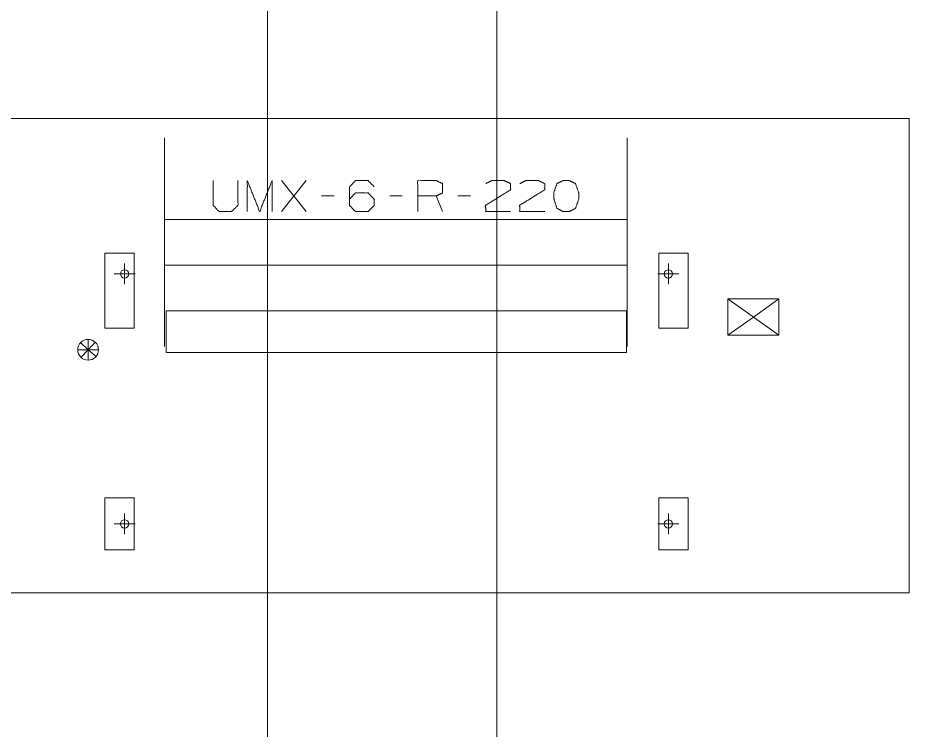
# Model space of a CAD drawing. Header units: millimetres. Extents: x 3056 to 110866, y 16649 to 58349.
# Drawn here: x 78308 to 82583, y 23888 to 27304 of the extents above; entities that cross this region are included whole.
import ezdxf

# ---------------------------------------------------------------- set-up
doc = ezdxf.new("R2010")
doc.units = ezdxf.units.MM
doc.layers.add('1', color=7, linetype='Continuous', true_color=0xffffff)

msp = doc.modelspace()

# ---------------------------------------------------------------- linework, layer by layer
at = {"layer": '1', "color": 143, "linetype": 'Continuous', "lineweight": 13}
for p, q in [((79506.5, 54003.3), (79506.5, 17870.4)), ((80606.5, 17870.4), (80606.5, 53903.3))]:
    msp.add_line(p, q, dxfattribs=at)
at = {"layer": '1', "color": 80, "linetype": 'Continuous', "lineweight": 13}
for p, q in [((76956.5, 26821.3), (82583.5, 26821.3)), ((76956.5, 26821.3), (82583.5, 26821.3)), ((82583.5, 26821.3), (82583.5, 24547.3)), ((82583.5, 26821.3), (82583.5, 24547.3)), ((79572.6, 26375), (79691.3, 26523.4)), ((79691.3, 26375), (79572.6, 26523.4)), ((79825.1, 26450), (79765.7, 26450)), ((80151.9, 26450), (80092.6, 26450)), ((80345.1, 26375), (80315.4, 26450)), ((80478.8, 26450), (80419.4, 26450)), ((81231.5, 26337.5), (79011.5, 26337.5)), ((78726, 26176.3), (78726, 25816.3)), ((78866, 26176.3), (78726, 26176.3)), ((78866, 25816.3), (78866, 26176.3)), ((81523, 26176.3), (81383, 26176.3)), ((81383, 26176.3), (81383, 25816.3)), ((81523, 25816.3), (81523, 26176.3)), ((78820.5, 26126.3), (78820.5, 26026.3)), ((81428.5, 26126.3), (81428.5, 26026.3)), ((79011.5, 26118.4), (81231.5, 26118.4)), ((78770.5, 26076.3), (78870.5, 26076.3)), ((81378.5, 26076.3), (81478.5, 26076.3)), ((81714.5, 25782.3), (81714.5, 25956.3)), ((81958.5, 25782.3), (81714.5, 25956.3)), ((81714.5, 25956.3), (81958.5, 25956.3)), ((81958.5, 25956.3), (81836.5, 25869.3)), ((81958.5, 25956.3), (81958.5, 25782.3)), ((79020.5, 25899.3), (81228.5, 25899.3)), ((79020.5, 25699.3), (79020.5, 25899.3)), ((81228.5, 25899.3), (81228.5, 25699.3)), ((81714.5, 25782.3), (81836.5, 25869.3)), ((78726, 25816.3), (78866, 25816.3)), ((81383, 25816.3), (81523, 25816.3)), ((81958.5, 25782.3), (81714.5, 25782.3)), ((78645.5, 25712.3), (78609.1, 25746.6)), ((78645.5, 25712.3), (78645.5, 25762.3)), ((78645.5, 25712.3), (78679.8, 25748.7)), ((78645.5, 25712.3), (78595.5, 25712.3)), ((78645.5, 25712.3), (78611.1, 25675.9)), ((78645.5, 25712.3), (78684.3, 25680.8)), ((78645.5, 25712.3), (78645.5, 25662.3)), ((78645.5, 25712.3), (78695.5, 25712.3)), ((81228.5, 25699.3), (79020.5, 25699.3)), ((78726, 25002.3), (78726, 24752.3)), ((78866, 25002.3), (78726, 25002.3)), ((78866, 24752.3), (78866, 25002.3)), ((81383, 25002.3), (81383, 24752.3)), ((81523, 25002.3), (81383, 25002.3)), ((81523, 24752.3), (81523, 25002.3)), ((78820.5, 24927.3), (78820.5, 24827.3)), ((81428.5, 24927.3), (81428.5, 24827.3)), ((78770.5, 24877.3), (78870.5, 24877.3)), ((81378.5, 24877.3), (81478.5, 24877.3)), ((78726, 24752.3), (78866, 24752.3)), ((81383, 24752.3), (81523, 24752.3)), ((82583.5, 24547.3), (76956.5, 24547.3)), ((82583.5, 24547.3), (76956.5, 24547.3))]:
    msp.add_line(p, q, dxfattribs=at)
for centre, radius in [((78820.5, 26076.3), 20), ((81428.5, 26076.3), 20), ((78645.5, 25712.3), 50), ((78820.5, 24877.3), 20), ((81428.5, 24877.3), 20)]:
    msp.add_circle(centre, radius, dxfattribs=at)
for points, knots in [([(79011.5, 26727.9), (79011.5, 26727.8), (79011.5, 26727.7), (79011.5, 26727.3), (79011.5, 26727), (79011.5, 26726.3), (79011.5, 26725.3), (79011.5, 26724.2), (79011.5, 26722.9), (79011.5, 26721.3), (79011.5, 26719.5), (79011.5, 26717.6), (79011.5, 26715.4), (79011.5, 26713), (79011.5, 26710.5), (79011.5, 26709.1), (79011.5, 26706.2), (79011.5, 26703.1), (79011.5, 26701.5), (79011.5, 26698.2), (79011.5, 26694.6), (79011.5, 26690.9), (79011.5, 26686.9), (79011.5, 26682.8), (79011.5, 26678.4), (79011.5, 26673.9), (79011.5, 26669.2), (79011.5, 26664.3), (79011.5, 26659.2), (79011.5, 26654), (79011.5, 26648.6), (79011.5, 26643), (79011.5, 26637.2), (79011.5, 26631.3), (79011.5, 26628.2), (79011.5, 26622), (79011.5, 26615.6), (79011.5, 26609.1), (79011.5, 26602.4), (79011.5, 26595.6), (79011.5, 26588.6), (79011.5, 26585.1), (79011.5, 26577.9), (79011.5, 26570.5), (79011.5, 26563), (79011.5, 26559.2), (79011.5, 26551.5), (79011.5, 26543.6), (79011.5, 26535.7), (79011.5, 26527.6), (79011.5, 26519.3), (79011.5, 26511), (79011.5, 26502.5), (79011.5, 26493.9), (79011.5, 26485.3), (79011.5, 26476.5), (79011.5, 26467.6), (79011.5, 26458.6), (79011.5, 26449.5), (79011.5, 26440.3), (79011.5, 26431), (79011.5, 26421.6), (79011.5, 26412.2), (79011.5, 26402.7), (79011.5, 26393.1), (79011.5, 26383.4), (79011.5, 26373.7), (79011.5, 26363.9), (79011.5, 26354.1), (79011.5, 26344.2), (79011.5, 26334.2), (79011.5, 26324.2), (79011.5, 26314.2), (79011.5, 26304.1), (79011.5, 26294), (79011.5, 26283.9), (79011.5, 26273.8), (79011.5, 26263.6), (79011.5, 26253.4), (79011.5, 26248.3), (79011.5, 26238.1), (79011.5, 26227.9)], [0, 0, 0.000206, 0.000519, 0.001349, 0.001868, 0.003323, 0.005196, 0.007477, 0.010176, 0.013287, 0.016806, 0.020733, 0.025072, 0.029813, 0.034957, 0.03773, 0.043476, 0.049625, 0.052795, 0.059531, 0.066659, 0.074179, 0.082079, 0.090366, 0.099028, 0.108067, 0.117475, 0.127254, 0.137393, 0.147892, 0.158745, 0.169948, 0.181494, 0.193384, 0.199496, 0.211889, 0.224605, 0.237649, 0.251005, 0.264674, 0.278654, 0.285714, 0.300139, 0.314855, 0.329857, 0.337498, 0.352913, 0.368597, 0.384546, 0.400755, 0.417206, 0.433902, 0.450835, 0.467996, 0.485374, 0.502974, 0.520775, 0.538777, 0.55697, 0.575348, 0.593906, 0.612628, 0.631514, 0.650554, 0.669736, 0.689061, 0.708508, 0.728082, 0.747767, 0.767558, 0.787444, 0.80742, 0.827475, 0.847605, 0.867793, 0.888039, 0.908332, 0.928663, 0.949025, 0.959212, 0.979601, 1, 1]), ([(81231.5, 26227.9), (81231.5, 26238.1), (81231.5, 26248.3), (81231.5, 26258.5), (81231.5, 26268.7), (81231.5, 26278.9), (81231.5, 26289), (81231.5, 26299.1), (81231.5, 26309.2), (81231.5, 26319.2), (81231.5, 26329.2), (81231.5, 26339.2), (81231.5, 26349.1), (81231.5, 26354.1), (81231.5, 26363.9), (81231.5, 26373.7), (81231.5, 26383.4), (81231.5, 26393.1), (81231.5, 26402.7), (81231.5, 26412.2), (81231.5, 26421.6), (81231.5, 26431), (81231.5, 26435.7), (81231.5, 26444.9), (81231.5, 26454), (81231.5, 26463.1), (81231.5, 26472), (81231.5, 26480.9), (81231.5, 26489.6), (81231.5, 26498.3), (81231.5, 26506.8), (81231.5, 26515.2), (81231.5, 26523.5), (81231.5, 26531.7), (81231.5, 26539.7), (81231.5, 26547.6), (81231.5, 26555.4), (81231.5, 26563), (81231.5, 26570.5), (81231.5, 26574.2), (81231.5, 26581.5), (81231.5, 26588.6), (81231.5, 26595.6), (81231.5, 26602.4), (81231.5, 26609.1), (81231.5, 26615.6), (81231.5, 26618.9), (81231.5, 26625.1), (81231.5, 26631.3), (81231.5, 26637.2), (81231.5, 26643), (81231.5, 26648.6), (81231.5, 26654), (81231.5, 26659.2), (81231.5, 26664.3), (81231.5, 26666.8), (81231.5, 26671.6), (81231.5, 26676.2), (81231.5, 26680.6), (81231.5, 26684.8), (81231.5, 26686.9), (81231.5, 26690.9), (81231.5, 26694.6), (81231.5, 26698.2), (81231.5, 26699.9), (81231.5, 26703.1), (81231.5, 26706.2), (81231.5, 26709.1), (81231.5, 26711.8), (81231.5, 26714.2), (81231.5, 26716.5), (81231.5, 26718.6), (81231.5, 26720.4), (81231.5, 26722.1), (81231.5, 26722.9), (81231.5, 26724.2), (81231.5, 26725.3), (81231.5, 26726.3), (81231.5, 26726.6), (81231.5, 26727.3), (81231.5, 26727.7), (81231.5, 26727.9), (81231.5, 26727.9)], [0, 0, 0.020399, 0.040788, 0.061161, 0.081508, 0.101822, 0.122095, 0.142314, 0.162476, 0.182568, 0.202587, 0.22252, 0.242364, 0.252233, 0.271918, 0.291492, 0.310939, 0.330264, 0.349446, 0.368486, 0.387372, 0.406094, 0.415418, 0.433886, 0.452174, 0.470271, 0.488178, 0.505879, 0.523368, 0.54064, 0.55769, 0.574507, 0.59108, 0.607416, 0.623492, 0.639309, 0.654861, 0.670143, 0.685145, 0.692501, 0.707074, 0.721346, 0.735326, 0.748995, 0.762351, 0.775395, 0.781835, 0.794392, 0.806616, 0.818506, 0.830052, 0.841255, 0.852108, 0.862607, 0.872746, 0.877635, 0.887229, 0.896452, 0.9053, 0.913777, 0.917921, 0.925821, 0.933341, 0.940469, 0.943834, 0.950375, 0.956524, 0.96227, 0.967615, 0.972557, 0.977098, 0.98123, 0.984956, 0.988268, 0.989824, 0.992523, 0.994804, 0.996677, 0.997402, 0.998651, 0.999481, 0.999899, 1, 1]), ([(79245.7, 26523.4), (79245.7, 26404.7), (79273.8, 26375), (79333.2, 26375), (79364.4, 26404.7), (79364.4, 26523.4)], [0, 0, 0.311785, 0.419153, 0.575052, 0.688215, 1, 1]), ([(79409.1, 26375), (79409.1, 26523.4), (79468.5, 26375), (79527.9, 26523.4), (79527.9, 26375)], [0, 0, 0.240728, 0.499998, 0.759272, 1, 1]), ([(79899.4, 26434.4), (79927.6, 26464.1), (79988.5, 26464.1), (80018.2, 26434.4), (80018.2, 26404.7), (79988.5, 26375), (79927.6, 26375), (79899.4, 26404.7), (79899.4, 26493.7), (79927.6, 26523.4), (79988.5, 26523.4), (80018.2, 26493.7)], [0, 0, 0.074325, 0.185083, 0.261388, 0.315348, 0.391653, 0.502411, 0.576736, 0.738612, 0.812938, 0.923695, 1, 1]), ([(80226.3, 26375), (80226.3, 26523.4), (80315.4, 26523.4), (80345.1, 26509.4), (80345.1, 26464.1), (80315.4, 26450), (80226.3, 26450)], [0, 0, 0.339226, 0.542766, 0.617836, 0.72139, 0.79646, 1, 1]), ([(80553.2, 26509.4), (80581.3, 26523.4), (80642.3, 26523.4), (80671.9, 26509.4), (80671.9, 26479.7), (80551.6, 26404.7), (80553.2, 26375), (80671.9, 26375)], [0, 0, 0.070635, 0.20751, 0.281309, 0.347994, 0.666473, 0.73325, 1, 1]), ([(80716.6, 26509.4), (80744.8, 26523.4), (80805.7, 26523.4), (80835.4, 26509.4), (80835.4, 26479.7), (80715.1, 26404.7), (80716.6, 26375), (80835.4, 26375)], [0, 0, 0.070627, 0.207518, 0.281309, 0.347995, 0.666475, 0.733254, 1, 1]), ([(80953.5, 26375), (80983.2, 26390.6), (80998.8, 26434.4), (80998.8, 26464.1), (80983.2, 26509.4), (80953.5, 26523.4), (80923.8, 26523.4), (80894.1, 26509.4), (80878.5, 26464.1), (80880.1, 26434.4), (80894.1, 26390.6), (80923.8, 26375), (80953.5, 26375)], [0, 0, 0.07628, 0.181892, 0.249383, 0.358349, 0.43304, 0.50053, 0.57521, 0.68418, 0.751764, 0.85624, 0.932509, 1, 1]), ([(79011.5, 26227.9), (79011.5, 26217.7), (79011.5, 26207.6), (79011.5, 26197.4), (79011.5, 26187.2), (79011.5, 26177), (79011.5, 26166.9), (79011.5, 26156.8), (79011.5, 26146.7), (79011.5, 26136.7), (79011.5, 26126.7), (79011.5, 26116.7), (79011.5, 26106.8), (79011.5, 26096.9), (79011.5, 26087.1), (79011.5, 26077.3), (79011.5, 26072.5), (79011.5, 26062.8), (79011.5, 26053.2), (79011.5, 26043.7), (79011.5, 26034.3), (79011.5, 26024.9), (79011.5, 26020.2), (79011.5, 26011), (79011.5, 26001.9), (79011.5, 25992.8), (79011.5, 25983.9), (79011.5, 25975), (79011.5, 25966.3), (79011.5, 25957.6), (79011.5, 25949.1), (79011.5, 25940.7), (79011.5, 25932.4), (79011.5, 25924.2), (79011.5, 25916.2), (79011.5, 25908.3), (79011.5, 25900.5), (79011.5, 25892.9), (79011.5, 25885.4), (79011.5, 25878), (79011.5, 25870.8), (79011.5, 25867.3), (79011.5, 25860.3), (79011.5, 25853.4), (79011.5, 25846.8), (79011.5, 25840.2), (79011.5, 25837), (79011.5, 25830.8), (79011.5, 25824.6), (79011.5, 25818.7), (79011.5, 25812.9), (79011.5, 25807.3), (79011.5, 25801.9), (79011.5, 25796.6), (79011.5, 25791.6), (79011.5, 25789.1), (79011.5, 25784.3), (79011.5, 25779.7), (79011.5, 25775.3), (79011.5, 25771.1), (79011.5, 25767), (79011.5, 25763.2), (79011.5, 25759.5), (79011.5, 25756), (79011.5, 25752.8), (79011.5, 25749.7), (79011.5, 25746.8), (79011.5, 25744.1), (79011.5, 25741.7), (79011.5, 25739.4), (79011.5, 25737.3), (79011.5, 25735.5), (79011.5, 25733.8), (79011.5, 25732.4), (79011.5, 25731.1), (79011.5, 25730.1), (79011.5, 25729.2), (79011.5, 25728.6), (79011.5, 25728.2), (79011.5, 25728), (79011.5, 25727.9)], [0, 0, 0.020399, 0.040788, 0.061161, 0.081508, 0.101822, 0.122095, 0.142314, 0.162476, 0.182568, 0.202587, 0.22252, 0.242364, 0.262102, 0.281734, 0.301245, 0.310939, 0.330264, 0.349446, 0.368486, 0.387372, 0.406094, 0.415418, 0.433886, 0.452174, 0.470271, 0.488178, 0.505879, 0.523368, 0.54064, 0.55769, 0.574507, 0.59108, 0.60741, 0.623492, 0.639309, 0.654861, 0.670143, 0.68514, 0.699856, 0.714281, 0.721346, 0.735321, 0.748995, 0.762351, 0.775395, 0.781835, 0.794387, 0.806616, 0.818501, 0.830052, 0.841255, 0.852108, 0.862607, 0.872746, 0.877635, 0.887229, 0.896452, 0.9053, 0.913777, 0.921868, 0.929578, 0.936902, 0.943834, 0.950375, 0.956524, 0.96227, 0.967615, 0.972557, 0.977098, 0.98123, 0.984956, 0.988268, 0.991173, 0.993661, 0.99574, 0.997402, 0.998651, 0.999481, 0.999899, 1, 1]), ([(81231.5, 25727.9), (81231.5, 25728), (81231.5, 25728.2), (81231.5, 25728.6), (81231.5, 25728.9), (81231.5, 25729.6), (81231.5, 25730.5), (81231.5, 25731.1), (81231.5, 25732.4), (81231.5, 25733), (81231.5, 25734.6), (81231.5, 25736.3), (81231.5, 25738.3), (81231.5, 25740.5), (81231.5, 25742.9), (81231.5, 25745.4), (81231.5, 25748.2), (81231.5, 25751.2), (81231.5, 25754.3), (81231.5, 25757.7), (81231.5, 25761.3), (81231.5, 25765), (81231.5, 25769), (81231.5, 25773.1), (81231.5, 25777.5), (81231.5, 25782), (81231.5, 25786.7), (81231.5, 25791.6), (81231.5, 25796.6), (81231.5, 25801.9), (81231.5, 25807.3), (81231.5, 25812.9), (81231.5, 25818.7), (81231.5, 25824.6), (81231.5, 25830.8), (81231.5, 25837), (81231.5, 25843.5), (81231.5, 25850.1), (81231.5, 25856.8), (81231.5, 25863.7), (81231.5, 25870.8), (81231.5, 25878), (81231.5, 25881.7), (81231.5, 25889.1), (81231.5, 25896.7), (81231.5, 25904.4), (81231.5, 25912.2), (81231.5, 25920.2), (81231.5, 25928.3), (81231.5, 25936.5), (81231.5, 25944.9), (81231.5, 25953.4), (81231.5, 25961.9), (81231.5, 25970.6), (81231.5, 25979.4), (81231.5, 25988.3), (81231.5, 25997.3), (81231.5, 26006.4), (81231.5, 26015.6), (81231.5, 26024.9), (81231.5, 26034.3), (81231.5, 26043.7), (81231.5, 26053.2), (81231.5, 26062.8), (81231.5, 26072.5), (81231.5, 26082.2), (81231.5, 26092), (81231.5, 26101.8), (81231.5, 26111.7), (81231.5, 26121.7), (81231.5, 26131.7), (81231.5, 26141.7), (81231.5, 26151.7), (81231.5, 26161.8), (81231.5, 26172), (81231.5, 26182.1), (81231.5, 26192.3), (81231.5, 26202.5), (81231.5, 26207.6), (81231.5, 26217.7), (81231.5, 26227.9)], [0, 0, 0.000101, 0.000519, 0.001349, 0.001873, 0.003328, 0.005196, 0.006339, 0.008827, 0.010176, 0.013287, 0.016806, 0.020733, 0.025072, 0.029813, 0.034957, 0.040508, 0.04645, 0.052795, 0.059531, 0.066665, 0.074179, 0.082084, 0.090366, 0.099028, 0.108067, 0.117475, 0.127254, 0.137393, 0.147892, 0.158745, 0.169948, 0.181499, 0.193384, 0.205613, 0.218165, 0.231051, 0.244248, 0.257763, 0.27159, 0.285719, 0.300144, 0.307499, 0.322358, 0.337498, 0.352913, 0.368602, 0.384546, 0.400755, 0.417206, 0.433902, 0.450835, 0.467996, 0.485374, 0.502974, 0.520775, 0.538777, 0.55697, 0.575348, 0.593906, 0.612628, 0.631514, 0.650554, 0.669736, 0.689061, 0.708508, 0.728082, 0.747767, 0.767558, 0.787444, 0.80742, 0.827475, 0.847605, 0.867793, 0.888039, 0.908332, 0.928663, 0.949025, 0.959212, 0.979601, 1, 1])]:
    msp.add_open_spline(points, degree=1, knots=knots, dxfattribs=at)

doc.saveas('drawing.dxf')
